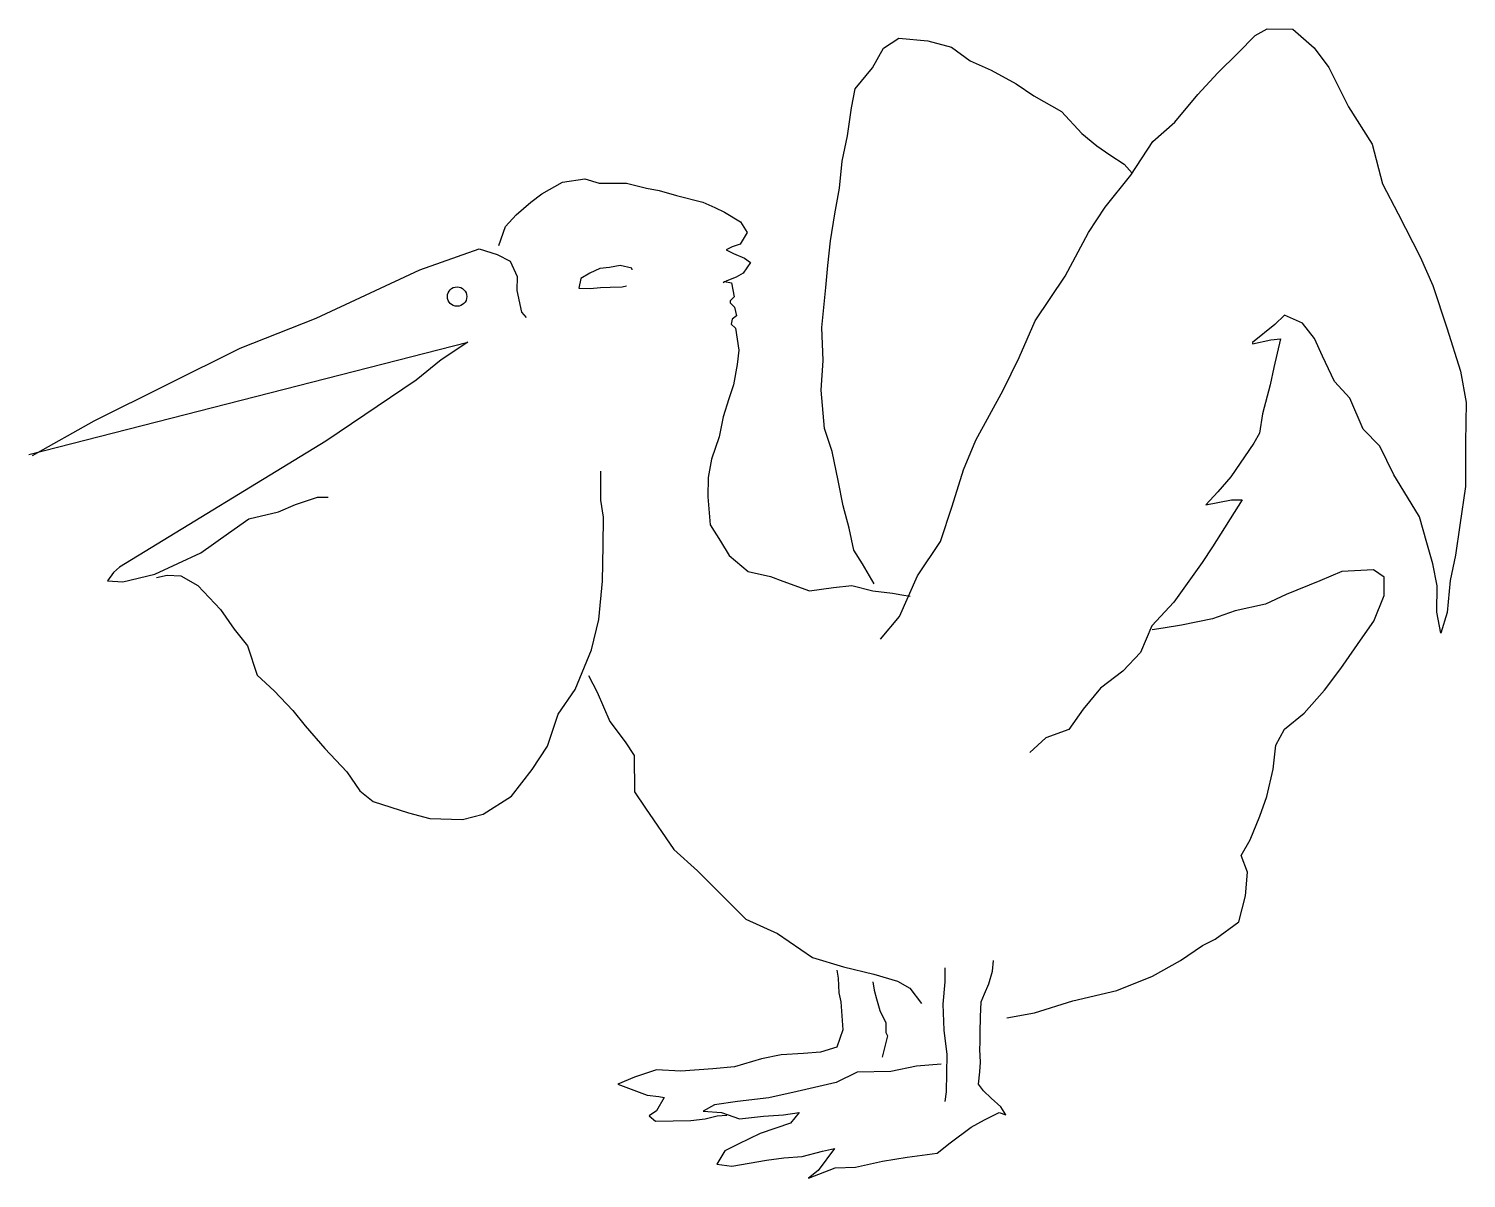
# Model space of a CAD drawing. Header units: millimetres. Extents: x -1488.53 to -1486.83, y 1770.1 to 1771.46.
import ezdxf

# ---------------------------------------------------------------- set-up
doc = ezdxf.new("R2010")
doc.units = ezdxf.units.MM
doc.header["$LTSCALE"] = 10
doc.layers.add('Animais', color=2, linetype='Continuous')

msp = doc.modelspace()

# ---------------------------------------------------------------- linework, layer by layer
at = {"layer": 'Animais'}
for p, q in [((-1487.0797, 1771.4507), (-1487.0654, 1771.4589)), ((-1487.0654, 1771.4589), (-1487.0351, 1771.4584)), ((-1487.0351, 1771.4584), (-1487.0098, 1771.4364)), ((-1487.52, 1771.4358), (-1487.5019, 1771.4478)), ((-1487.5019, 1771.4478), (-1487.4675, 1771.4447)), ((-1487.4675, 1771.4447), (-1487.4395, 1771.4369)), ((-1487.1001, 1771.43), (-1487.0797, 1771.4507)), ((-1487.5331, 1771.4127), (-1487.52, 1771.4358)), ((-1487.4395, 1771.4369), (-1487.4171, 1771.421)), ((-1487.1239, 1771.4068), (-1487.1001, 1771.43)), ((-1487.0098, 1771.4364), (-1486.9925, 1771.4131)), ((-1487.5535, 1771.3875), (-1487.5331, 1771.4127)), ((-1487.4171, 1771.421), (-1487.3924, 1771.4099)), ((-1487.3924, 1771.4099), (-1487.3627, 1771.3935)), ((-1487.1476, 1771.381), (-1487.1239, 1771.4068)), ((-1486.9925, 1771.4131), (-1486.9692, 1771.3664)), ((-1487.3627, 1771.3935), (-1487.342, 1771.3795)), ((-1487.5578, 1771.3652), (-1487.5535, 1771.3875)), ((-1487.342, 1771.3795), (-1487.3092, 1771.3608)), ((-1487.1748, 1771.3482), (-1487.1476, 1771.381)), ((-1487.5627, 1771.332), (-1487.5578, 1771.3652)), ((-1487.3092, 1771.3608), (-1487.285, 1771.3347)), ((-1486.9692, 1771.3664), (-1486.9414, 1771.3221)), ((-1487.2009, 1771.3252), (-1487.1748, 1771.3482)), ((-1487.5687, 1771.3021), (-1487.5627, 1771.332)), ((-1487.285, 1771.3347), (-1487.2672, 1771.32)), ((-1487.2269, 1771.2855), (-1487.2009, 1771.3252)), ((-1486.9414, 1771.3221), (-1486.9291, 1771.2753)), ((-1487.2672, 1771.32), (-1487.2517, 1771.3094)), ((-1487.2517, 1771.3094), (-1487.235, 1771.2986)), ((-1487.5719, 1771.2701), (-1487.5687, 1771.3021)), ((-1487.235, 1771.2986), (-1487.2254, 1771.2877)), ((-1487.9244, 1771.2633), (-1487.8999, 1771.2772)), ((-1487.8999, 1771.2772), (-1487.8737, 1771.2809)), ((-1487.8737, 1771.2809), (-1487.8566, 1771.2759)), ((-1487.8566, 1771.2759), (-1487.8244, 1771.2761)), ((-1487.8244, 1771.2761), (-1487.8004, 1771.27)), ((-1487.5774, 1771.2398), (-1487.5719, 1771.2701)), ((-1487.2574, 1771.2476), (-1487.2269, 1771.2855)), ((-1486.9291, 1771.2753), (-1486.9106, 1771.2395)), ((-1487.955, 1771.2384), (-1487.9374, 1771.2535)), ((-1487.9374, 1771.2535), (-1487.9244, 1771.2633)), ((-1487.8004, 1771.27), (-1487.7855, 1771.2672)), ((-1487.7855, 1771.2672), (-1487.7649, 1771.2612)), ((-1487.7649, 1771.2612), (-1487.734, 1771.2534)), ((-1487.734, 1771.2534), (-1487.7197, 1771.2472)), ((-1487.9675, 1771.2248), (-1487.955, 1771.2384)), ((-1487.7197, 1771.2472), (-1487.7083, 1771.2416)), ((-1487.7083, 1771.2416), (-1487.6893, 1771.2303)), ((-1487.5828, 1771.2078), (-1487.5774, 1771.2398)), ((-1487.2772, 1771.2176), (-1487.2574, 1771.2476)), ((-1486.9106, 1771.2395), (-1486.8844, 1771.1888)), ((-1487.9753, 1771.2023), (-1487.9675, 1771.2248)), ((-1487.6893, 1771.2303), (-1487.6812, 1771.2174)), ((-1487.6896, 1771.2036), (-1487.6993, 1771.2006)), ((-1487.6812, 1771.2174), (-1487.6896, 1771.2036)), ((-1487.5859, 1771.1786), (-1487.5828, 1771.2078)), ((-1487.3048, 1771.166), (-1487.2772, 1771.2176)), ((-1488.0688, 1771.1735), (-1487.9987, 1771.1982)), ((-1487.9987, 1771.1982), (-1487.9776, 1771.1915)), ((-1487.9776, 1771.1915), (-1487.962, 1771.1836)), ((-1487.6993, 1771.2006), (-1487.7061, 1771.1971)), ((-1487.7061, 1771.1971), (-1487.6975, 1771.1926)), ((-1487.6975, 1771.1926), (-1487.6844, 1771.187)), ((-1487.6844, 1771.187), (-1487.6775, 1771.1819)), ((-1486.8844, 1771.1888), (-1486.8693, 1771.1548)), ((-1488.1918, 1771.116), (-1488.0688, 1771.1735)), ((-1487.962, 1771.1836), (-1487.9539, 1771.1654)), ((-1487.8676, 1771.1695), (-1487.8784, 1771.1632)), ((-1487.8558, 1771.1748), (-1487.8676, 1771.1695)), ((-1487.8442, 1771.176), (-1487.8558, 1771.1748)), ((-1487.8317, 1771.1783), (-1487.8442, 1771.176)), ((-1487.8179, 1771.1751), (-1487.8317, 1771.1783)), ((-1487.8174, 1771.1734), (-1487.8179, 1771.1751)), ((-1487.686, 1771.1693), (-1487.6945, 1771.1647)), ((-1487.6775, 1771.1819), (-1487.686, 1771.1693)), ((-1487.5881, 1771.1523), (-1487.5859, 1771.1786)), ((-1487.9539, 1771.1654), (-1487.9543, 1771.1489)), ((-1487.8784, 1771.1632), (-1487.8807, 1771.1516)), ((-1487.8807, 1771.1516), (-1487.8674, 1771.1512)), ((-1487.8674, 1771.1512), (-1487.8549, 1771.1525)), ((-1487.8549, 1771.1525), (-1487.8435, 1771.1526)), ((-1487.8435, 1771.1526), (-1487.8293, 1771.1532)), ((-1487.8293, 1771.1532), (-1487.8241, 1771.1544)), ((-1487.7036, 1771.1611), (-1487.7098, 1771.1582)), ((-1487.7098, 1771.1582), (-1487.7081, 1771.1594)), ((-1487.7081, 1771.1594), (-1487.7001, 1771.1578)), ((-1487.6945, 1771.1647), (-1487.7036, 1771.1611)), ((-1487.7001, 1771.1578), (-1487.6966, 1771.1412)), ((-1487.5929, 1771.1049), (-1487.5881, 1771.1523)), ((-1487.3403, 1771.1131), (-1487.3048, 1771.166)), ((-1486.8693, 1771.1548), (-1486.8529, 1771.1045)), ((-1487.9543, 1771.1489), (-1487.9484, 1771.1231)), ((-1487.6966, 1771.1412), (-1487.7016, 1771.1365)), ((-1487.7016, 1771.1365), (-1487.7016, 1771.1343)), ((-1487.7016, 1771.1343), (-1487.6965, 1771.1292)), ((-1487.9484, 1771.1231), (-1487.9432, 1771.1168)), ((-1487.6941, 1771.1188), (-1487.6992, 1771.1149)), ((-1487.6965, 1771.1292), (-1487.6941, 1771.1188)), ((-1487.0449, 1771.1195), (-1487.0564, 1771.1086)), ((-1487.0237, 1771.11), (-1487.0449, 1771.1195)), ((-1488.2817, 1771.0804), (-1488.1918, 1771.116)), ((-1487.6992, 1771.1149), (-1487.7004, 1771.1091)), ((-1487.7004, 1771.1091), (-1487.6951, 1771.1041)), ((-1487.6951, 1771.1041), (-1487.6914, 1771.0783)), ((-1487.5914, 1771.0661), (-1487.5929, 1771.1049)), ((-1487.3594, 1771.0696), (-1487.3403, 1771.1131)), ((-1487.0564, 1771.1086), (-1487.083, 1771.0873)), ((-1487.0094, 1771.0919), (-1487.0237, 1771.11)), ((-1486.8529, 1771.1045), (-1486.8365, 1771.0533)), ((-1488.5321, 1770.9544), (-1488.0121, 1771.0878)), ((-1488.0121, 1771.0878), (-1488.0439, 1771.0669)), ((-1487.083, 1771.0856), (-1487.0612, 1771.0903)), ((-1487.083, 1771.0873), (-1487.083, 1771.0856)), ((-1487.0612, 1771.0903), (-1487.0499, 1771.0915)), ((-1487.0499, 1771.0915), (-1487.0576, 1771.0578)), ((-1487, 1771.0709), (-1487.0094, 1771.0919)), ((-1488.4548, 1770.9945), (-1488.2817, 1771.0804)), ((-1488.0439, 1771.0669), (-1488.0735, 1771.0428)), ((-1487.6914, 1771.0783), (-1487.6931, 1771.0612)), ((-1487.5939, 1771.0306), (-1487.5914, 1771.0661)), ((-1487.378, 1771.0306), (-1487.3594, 1771.0696)), ((-1486.986, 1771.0412), (-1487, 1771.0709)), ((-1487.6931, 1771.0612), (-1487.6974, 1771.0371)), ((-1487.0576, 1771.0578), (-1487.062, 1771.0372)), ((-1486.8365, 1771.0533), (-1486.8298, 1771.0161)), ((-1488.0735, 1771.0428), (-1488.1804, 1770.9704)), ((-1487.6974, 1771.0371), (-1487.703, 1771.0205)), ((-1487.062, 1771.0372), (-1487.0709, 1771.0028)), ((-1486.9676, 1771.0214), (-1486.986, 1771.0412)), ((-1487.703, 1771.0205), (-1487.7097, 1770.9993)), ((-1487.5896, 1770.9854), (-1487.5939, 1771.0306)), ((-1487.4107, 1770.9714), (-1487.378, 1771.0306)), ((-1486.9519, 1770.9844), (-1486.9676, 1771.0214)), ((-1486.8298, 1771.0161), (-1486.8306, 1770.9688)), ((-1487.7097, 1770.9993), (-1487.7147, 1770.9754)), ((-1487.0709, 1771.0028), (-1487.0747, 1770.9799)), ((-1488.5276, 1770.9534), (-1488.4548, 1770.9945)), ((-1487.5808, 1770.958), (-1487.5896, 1770.9854)), ((-1486.9323, 1770.9644), (-1486.9519, 1770.9844)), ((-1488.1804, 1770.9704), (-1488.4247, 1770.821)), ((-1487.7147, 1770.9754), (-1487.7235, 1770.949)), ((-1487.4253, 1770.9365), (-1487.4107, 1770.9714)), ((-1487.0815, 1770.9679), (-1487.1086, 1770.9282)), ((-1487.0747, 1770.9799), (-1487.0815, 1770.9679)), ((-1486.9155, 1770.9304), (-1486.9323, 1770.9644)), ((-1486.8306, 1770.9688), (-1486.8308, 1770.9167)), ((-1487.7235, 1770.949), (-1487.7274, 1770.9272)), ((-1487.5737, 1770.9239), (-1487.5808, 1770.958)), ((-1487.8545, 1770.9004), (-1487.8548, 1770.9347)), ((-1487.4387, 1770.8935), (-1487.4253, 1770.9365)), ((-1486.8992, 1770.9041), (-1486.9155, 1770.9304)), ((-1487.7274, 1770.9272), (-1487.7278, 1770.9043)), ((-1487.5677, 1770.8937), (-1487.5737, 1770.9239)), ((-1487.1086, 1770.9282), (-1487.1239, 1770.9103)), ((-1486.8308, 1770.9167), (-1486.8373, 1770.8709)), ((-1488.2163, 1770.8953), (-1488.19, 1770.9041)), ((-1488.19, 1770.9041), (-1488.1775, 1770.9042)), ((-1487.8515, 1770.8805), (-1487.8545, 1770.9004)), ((-1487.7278, 1770.9043), (-1487.7252, 1770.8711)), ((-1487.1239, 1770.9103), (-1487.138, 1770.8948)), ((-1487.138, 1770.8948), (-1487.1078, 1770.9007)), ((-1487.0952, 1770.9008), (-1487.1302, 1770.8451)), ((-1487.1078, 1770.9007), (-1487.0952, 1770.9008)), ((-1486.8853, 1770.8809), (-1486.8992, 1770.9041)), ((-1488.2715, 1770.8783), (-1488.2363, 1770.8866)), ((-1488.2363, 1770.8866), (-1488.2163, 1770.8953)), ((-1487.8519, 1770.8469), (-1487.8515, 1770.8805)), ((-1487.5606, 1770.8674), (-1487.5677, 1770.8937)), ((-1487.4525, 1770.8517), (-1487.4387, 1770.8935)), ((-1486.8765, 1770.85), (-1486.8853, 1770.8809)), ((-1488.3283, 1770.8383), (-1488.2955, 1770.8615)), ((-1488.2955, 1770.8615), (-1488.2715, 1770.8783)), ((-1487.7252, 1770.8711), (-1487.713, 1770.8518)), ((-1487.5552, 1770.8412), (-1487.5606, 1770.8674)), ((-1486.8373, 1770.8709), (-1486.8427, 1770.8354)), ((-1487.8528, 1770.8045), (-1487.8519, 1770.8469)), ((-1487.713, 1770.8518), (-1487.7027, 1770.8348)), ((-1487.4797, 1770.8109), (-1487.4525, 1770.8517)), ((-1487.1302, 1770.8451), (-1487.1426, 1770.8268)), ((-1486.8694, 1770.825), (-1486.8765, 1770.85)), ((-1488.383, 1770.8128), (-1488.3283, 1770.8383)), ((-1487.7027, 1770.8348), (-1487.6803, 1770.8161)), ((-1487.5449, 1770.8252), (-1487.5552, 1770.8412)), ((-1486.8427, 1770.8354), (-1486.8487, 1770.8052)), ((-1488.4316, 1770.8147), (-1488.439, 1770.8049)), ((-1488.4247, 1770.821), (-1488.4316, 1770.8147)), ((-1488.4206, 1770.8039), (-1488.383, 1770.8128)), ((-1488.3808, 1770.8088), (-1488.3681, 1770.8117)), ((-1488.3681, 1770.8117), (-1488.3522, 1770.8107)), ((-1488.3522, 1770.8107), (-1488.332, 1770.7994)), ((-1487.6803, 1770.8161), (-1487.6539, 1770.8101)), ((-1487.531, 1770.8014), (-1487.5449, 1770.8252)), ((-1487.5009, 1770.7628), (-1487.4797, 1770.8109)), ((-1487.1426, 1770.8268), (-1487.1759, 1770.7797)), ((-1486.9773, 1770.8161), (-1487.003, 1770.805)), ((-1486.9397, 1770.8181), (-1486.9773, 1770.8161)), ((-1486.9271, 1770.8091), (-1486.9397, 1770.8181)), ((-1486.8642, 1770.7992), (-1486.8694, 1770.825)), ((-1488.439, 1770.8049), (-1488.4206, 1770.8039)), ((-1488.332, 1770.7994), (-1488.305, 1770.771)), ((-1487.8569, 1770.7593), (-1487.8528, 1770.8045)), ((-1487.6539, 1770.8101), (-1487.639, 1770.8045)), ((-1487.639, 1770.8045), (-1487.6074, 1770.7932)), ((-1487.6074, 1770.7932), (-1487.579, 1770.797)), ((-1487.579, 1770.797), (-1487.5573, 1770.7995)), ((-1487.5573, 1770.7995), (-1487.5326, 1770.7933)), ((-1487.5326, 1770.7933), (-1487.5091, 1770.7902)), ((-1487.003, 1770.805), (-1487.0429, 1770.7888)), ((-1486.9269, 1770.7874), (-1486.9271, 1770.8091)), ((-1486.8645, 1770.7679), (-1486.8642, 1770.7992)), ((-1486.8487, 1770.8052), (-1486.8524, 1770.7674)), ((-1487.5091, 1770.7902), (-1487.4982, 1770.7884)), ((-1487.4982, 1770.7884), (-1487.4885, 1770.7868)), ((-1487.1759, 1770.7797), (-1487.202, 1770.7515)), ((-1487.0674, 1770.7772), (-1487.1033, 1770.7694)), ((-1487.0429, 1770.7888), (-1487.0674, 1770.7772)), ((-1486.9392, 1770.757), (-1486.9269, 1770.7874)), ((-1488.305, 1770.771), (-1488.2887, 1770.7479)), ((-1487.5236, 1770.7357), (-1487.5009, 1770.7628)), ((-1487.1301, 1770.7601), (-1487.1672, 1770.7523)), ((-1487.1033, 1770.7694), (-1487.1301, 1770.7601)), ((-1486.8597, 1770.7429), (-1486.8645, 1770.7679)), ((-1486.8524, 1770.7674), (-1486.8597, 1770.7429)), ((-1488.2887, 1770.7479), (-1488.2732, 1770.7279)), ((-1487.8658, 1770.7232), (-1487.8569, 1770.7593)), ((-1487.202, 1770.7515), (-1487.2154, 1770.7199)), ((-1487.1889, 1770.7487), (-1487.2019, 1770.7468)), ((-1487.1672, 1770.7523), (-1487.1889, 1770.7487)), ((-1486.9523, 1770.7386), (-1486.9392, 1770.757)), ((-1488.2732, 1770.7279), (-1488.2615, 1770.6932)), ((-1486.9783, 1770.7012), (-1486.9523, 1770.7386)), ((-1487.8849, 1770.6762), (-1487.8658, 1770.7232)), ((-1487.2154, 1770.7199), (-1487.2364, 1770.698)), ((-1488.2615, 1770.6932), (-1488.2413, 1770.6745)), ((-1487.8694, 1770.6929), (-1487.8591, 1770.673)), ((-1487.2364, 1770.698), (-1487.2631, 1770.6778)), ((-1486.9975, 1770.6755), (-1486.9783, 1770.7012)), ((-1488.2413, 1770.6745), (-1488.2195, 1770.6512)), ((-1487.9051, 1770.6469), (-1487.8849, 1770.6762)), ((-1487.2631, 1770.6778), (-1487.2835, 1770.6531)), ((-1487.0217, 1770.6483), (-1486.9975, 1770.6755)), ((-1487.8591, 1770.673), (-1487.8439, 1770.6383)), ((-1488.2195, 1770.6512), (-1488.2049, 1770.6331)), ((-1487.918, 1770.6091), (-1487.9051, 1770.6469)), ((-1487.2835, 1770.6531), (-1487.3004, 1770.629)), ((-1487.045, 1770.6294), (-1487.0217, 1770.6483)), ((-1488.2049, 1770.6331), (-1488.1813, 1770.6065)), ((-1487.8439, 1770.6383), (-1487.8259, 1770.6144)), ((-1487.3004, 1770.629), (-1487.3278, 1770.6191)), ((-1487.0552, 1770.6104), (-1487.045, 1770.6294)), ((-1488.1813, 1770.6065), (-1488.1554, 1770.5786)), ((-1487.936, 1770.5815), (-1487.918, 1770.6091)), ((-1487.8259, 1770.6144), (-1487.8151, 1770.5979)), ((-1487.3278, 1770.6191), (-1487.3466, 1770.6017)), ((-1487.0583, 1770.5817), (-1487.0552, 1770.6104)), ((-1487.8151, 1770.5979), (-1487.8148, 1770.555)), ((-1488.1554, 1770.5786), (-1488.1399, 1770.5564)), ((-1487.9604, 1770.5498), (-1487.936, 1770.5815)), ((-1487.0661, 1770.5497), (-1487.0583, 1770.5817)), ((-1488.1399, 1770.5564), (-1488.1244, 1770.5435)), ((-1487.8148, 1770.555), (-1487.8019, 1770.5357)), ((-1488.1244, 1770.5435), (-1488.0824, 1770.5301)), ((-1487.9938, 1770.5285), (-1487.9604, 1770.5498)), ((-1487.0744, 1770.5262), (-1487.0661, 1770.5497)), ((-1488.0824, 1770.5301), (-1488.0572, 1770.5234)), ((-1488.0572, 1770.5234), (-1488.0184, 1770.5221)), ((-1488.0184, 1770.5221), (-1487.9938, 1770.5285)), ((-1487.8019, 1770.5357), (-1487.7683, 1770.4869)), ((-1487.0858, 1770.4981), (-1487.0744, 1770.5262)), ((-1487.7683, 1770.4869), (-1487.7402, 1770.4614)), ((-1487.0963, 1770.4798), (-1487.0858, 1770.4981)), ((-1487.0888, 1770.4598), (-1487.0963, 1770.4798)), ((-1487.7402, 1770.4614), (-1487.7103, 1770.4313)), ((-1487.0914, 1770.4318), (-1487.0888, 1770.4598)), ((-1487.7103, 1770.4313), (-1487.6831, 1770.4041)), ((-1487.0992, 1770.4009), (-1487.0914, 1770.4318)), ((-1487.6831, 1770.4041), (-1487.6453, 1770.3873)), ((-1487.6453, 1770.3873), (-1487.6039, 1770.359)), ((-1487.127, 1770.3806), (-1487.0992, 1770.4009)), ((-1487.168, 1770.3552), (-1487.1423, 1770.3731)), ((-1487.1423, 1770.3731), (-1487.127, 1770.3806)), ((-1487.6039, 1770.359), (-1487.5673, 1770.3479)), ((-1487.3907, 1770.3425), (-1487.3896, 1770.3551)), ((-1487.2015, 1770.3367), (-1487.168, 1770.3552)), ((-1487.5753, 1770.3439), (-1487.5734, 1770.3342)), ((-1487.5734, 1770.3342), (-1487.5728, 1770.3171)), ((-1487.5673, 1770.3479), (-1487.5313, 1770.339)), ((-1487.5313, 1770.339), (-1487.5032, 1770.3307)), ((-1487.4473, 1770.3466), (-1487.4472, 1770.33)), ((-1487.3951, 1770.3276), (-1487.3907, 1770.3425)), ((-1487.2437, 1770.3198), (-1487.2015, 1770.3367)), ((-1487.5728, 1770.3171), (-1487.5703, 1770.3062)), ((-1487.5324, 1770.33), (-1487.5311, 1770.3203)), ((-1487.5311, 1770.3203), (-1487.5282, 1770.3099)), ((-1487.5032, 1770.3307), (-1487.4888, 1770.3223)), ((-1487.4888, 1770.3223), (-1487.4749, 1770.3042)), ((-1487.4472, 1770.33), (-1487.4498, 1770.3037)), ((-1487.4002, 1770.3156), (-1487.3951, 1770.3276)), ((-1487.2955, 1770.3073), (-1487.2437, 1770.3198)), ((-1487.5703, 1770.3062), (-1487.5679, 1770.2731)), ((-1487.5282, 1770.3099), (-1487.5241, 1770.2962)), ((-1487.4498, 1770.3037), (-1487.4484, 1770.2729)), ((-1487.4051, 1770.2887), (-1487.4041, 1770.3064)), ((-1487.4041, 1770.3064), (-1487.4002, 1770.3156)), ((-1487.3412, 1770.2932), (-1487.2955, 1770.3073)), ((-1487.5241, 1770.2962), (-1487.5171, 1770.2816)), ((-1487.4055, 1770.2699), (-1487.4051, 1770.2887)), ((-1487.3737, 1770.2872), (-1487.3412, 1770.2932)), ((-1487.5679, 1770.2731), (-1487.5751, 1770.2525)), ((-1487.5153, 1770.2662), (-1487.5213, 1770.2408)), ((-1487.5171, 1770.2816), (-1487.517, 1770.27)), ((-1487.517, 1770.27), (-1487.5153, 1770.2662)), ((-1487.4484, 1770.2729), (-1487.4448, 1770.2438)), ((-1487.4054, 1770.2584), (-1487.4055, 1770.2699)), ((-1487.5751, 1770.2525), (-1487.5945, 1770.2466)), ((-1487.406, 1770.2498), (-1487.4054, 1770.2584)), ((-1487.4052, 1770.2349), (-1487.406, 1770.2498)), ((-1487.6645, 1770.2387), (-1487.6964, 1770.2294)), ((-1487.6411, 1770.2436), (-1487.6645, 1770.2387)), ((-1487.6146, 1770.2453), (-1487.6411, 1770.2436)), ((-1487.5945, 1770.2466), (-1487.6146, 1770.2453)), ((-1487.4516, 1770.2324), (-1487.4807, 1770.2303)), ((-1487.4448, 1770.2438), (-1487.4456, 1770.1998)), ((-1487.4058, 1770.2235), (-1487.4052, 1770.2349)), ((-1487.8149, 1770.2169), (-1487.8347, 1770.2087)), ((-1487.7887, 1770.2256), (-1487.8149, 1770.2169)), ((-1487.76, 1770.2242), (-1487.7887, 1770.2256)), ((-1487.7221, 1770.2269), (-1487.76, 1770.2242)), ((-1487.6964, 1770.2294), (-1487.7221, 1770.2269)), ((-1487.5509, 1770.223), (-1487.5759, 1770.2108)), ((-1487.5114, 1770.2238), (-1487.5509, 1770.223)), ((-1487.4807, 1770.2303), (-1487.5114, 1770.2238)), ((-1487.4073, 1770.2086), (-1487.4058, 1770.2235)), ((-1487.8347, 1770.2087), (-1487.7998, 1770.1957)), ((-1487.6221, 1770.2), (-1487.6558, 1770.1924)), ((-1487.5759, 1770.2108), (-1487.6221, 1770.2)), ((-1487.4456, 1770.1998), (-1487.4472, 1770.1884)), ((-1487.4016, 1770.2008), (-1487.4073, 1770.2086)), ((-1487.3923, 1770.1922), (-1487.4016, 1770.2008)), ((-1487.7998, 1770.1957), (-1487.7861, 1770.1942)), ((-1487.7797, 1770.1931), (-1487.7888, 1770.1771)), ((-1487.7861, 1770.1942), (-1487.7797, 1770.1931)), ((-1487.7202, 1770.1845), (-1487.7334, 1770.1769)), ((-1487.6929, 1770.1881), (-1487.7202, 1770.1845)), ((-1487.6558, 1770.1924), (-1487.6929, 1770.1881)), ((-1487.3808, 1770.182), (-1487.3923, 1770.1922)), ((-1487.3751, 1770.1724), (-1487.3808, 1770.182)), ((-1487.7888, 1770.1771), (-1487.7973, 1770.1713)), ((-1487.7973, 1770.1713), (-1487.7898, 1770.165)), ((-1487.7898, 1770.165), (-1487.7482, 1770.1659)), ((-1487.7482, 1770.1659), (-1487.7309, 1770.1678)), ((-1487.7334, 1770.1769), (-1487.7116, 1770.1754)), ((-1487.7309, 1770.1678), (-1487.7167, 1770.1713)), ((-1487.7167, 1770.1713), (-1487.7054, 1770.1721)), ((-1487.7116, 1770.1754), (-1487.6906, 1770.1679)), ((-1487.6906, 1770.1679), (-1487.662, 1770.171)), ((-1487.662, 1770.171), (-1487.6385, 1770.1723)), ((-1487.6385, 1770.1723), (-1487.6197, 1770.1753)), ((-1487.6197, 1770.1753), (-1487.6299, 1770.1627)), ((-1487.4161, 1770.1578), (-1487.4001, 1770.1665)), ((-1487.4001, 1770.1665), (-1487.3831, 1770.1752)), ((-1487.3831, 1770.1752), (-1487.3751, 1770.1724)), ((-1487.6659, 1770.1505), (-1487.692, 1770.1376)), ((-1487.6299, 1770.1627), (-1487.6659, 1770.1505)), ((-1487.4411, 1770.1392), (-1487.4161, 1770.1578)), ((-1487.7079, 1770.1297), (-1487.7174, 1770.1142)), ((-1487.692, 1770.1376), (-1487.7079, 1770.1297)), ((-1487.5779, 1770.1327), (-1487.5974, 1770.1066)), ((-1487.5921, 1770.1293), (-1487.5779, 1770.1327)), ((-1487.4564, 1770.1272), (-1487.4411, 1770.1392)), ((-1487.7174, 1770.1142), (-1487.6997, 1770.1115)), ((-1487.6997, 1770.1115), (-1487.6586, 1770.1187)), ((-1487.6586, 1770.1187), (-1487.638, 1770.1217)), ((-1487.638, 1770.1217), (-1487.6164, 1770.1231)), ((-1487.6164, 1770.1231), (-1487.5921, 1770.1293)), ((-1487.5529, 1770.1103), (-1487.5209, 1770.1175)), ((-1487.5209, 1770.1175), (-1487.4917, 1770.1222)), ((-1487.4917, 1770.1222), (-1487.4564, 1770.1272)), ((-1487.6087, 1770.0973), (-1487.5773, 1770.1096)), ((-1487.5974, 1770.1066), (-1487.6087, 1770.0973)), ((-1487.5773, 1770.1096), (-1487.5529, 1770.1103))]:
    msp.add_line(p, q, dxfattribs=at)
msp.add_circle((-1488.0249, 1771.1416), 0.0115, dxfattribs=at)

doc.saveas('drawing.dxf')
